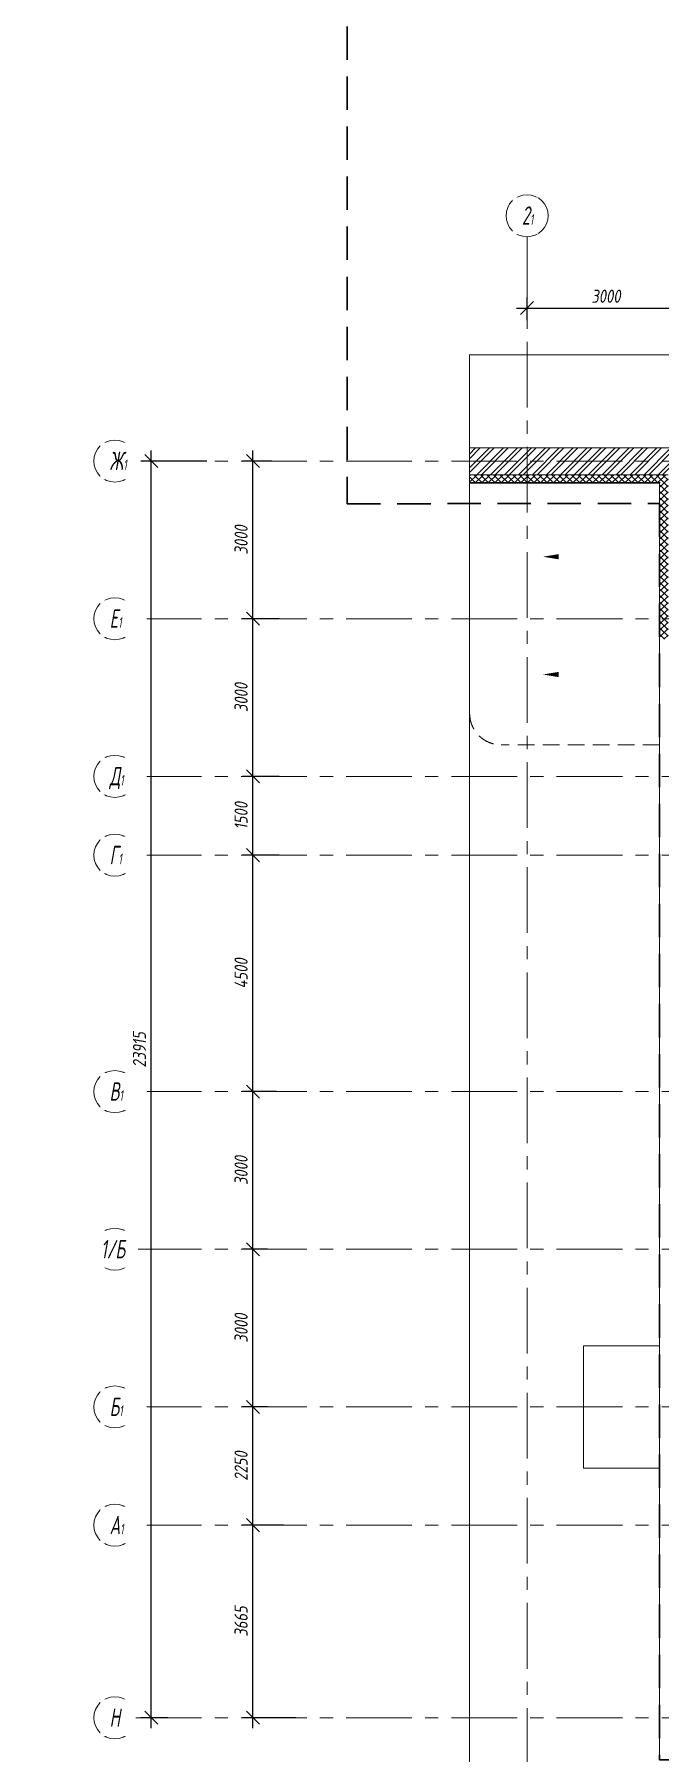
# Model space of a CAD drawing. Header units: millimetres. Extents: x 0 to 9483559, y -180456 to 305735.
# Drawn here: x 504047 to 515935, y -80745 to -48046 of the extents above; entities that cross this region are included whole.
import ezdxf
from ezdxf import colors
from ezdxf.entities.mleader import LeaderData, LeaderLine
from ezdxf.enums import TextEntityAlignment as Align
from ezdxf.math import Vec2, Vec3

# ---------------------------------------------------------------- set-up
doc = ezdxf.new("R2018")
doc.units = ezdxf.units.MM
for name, pattern in [('ADSK_Штриховая_ш2 п1', [3, 2, -1]), ('CENTER', [2, 1.25, -0.25, 0.25, -0.25]), ('DASHED', [19.05, 12.7, -6.35])]:
    doc.linetypes.add(name, pattern=pattern)
doc.layers.add('АР_Граница ПБ', color=7, linetype='Continuous', lineweight=53, true_color=0xf60404)
for name, color, linetype, lineweight in [('АР_Маркер экспликации', 239, 'Continuous', 13), ('АР_Номер помещения', 250, 'Continuous', 9), ('АР_Оси', 7, 'Continuous', 25), ('АР_Оси размеры', 164, 'Continuous', 9), ('АР_Отметки', 7, 'Continuous', 5), ('АР_Сущ Несущая стена', 250, 'Continuous', 50), ('АР_Утеплитель', 250, 'Continuous', 13), ('АР_Штриховка кирпич', 250, 'Continuous', 9), ('Контунр козырька', 250, 'ADSK_Штриховая_ш2 п1', 30)]:
    doc.layers.add(name, color=color, linetype=linetype, lineweight=lineweight)
doc.layers.add('АР_Названия помещений', color=124, linetype='Continuous', lineweight=5, plot=False)
doc.layers.add('АР_Помещения_площадь', color=19, linetype='Continuous', lineweight=9, plot=False)
doc.layers.add('АР_новое окно', color=160, linetype='Continuous')
doc.layers.add('АР_Площадь контур', color=7, linetype='Continuous', lineweight=30, true_color=0xff9ee7, plot=False)
doc.styles.add('ISOCPEUR', font='', dxfattribs={"height": 250})
doc.styles.get("Standard").update_dxf_attribs({"font": 'GOST.TTF'})
doc.styles.add('ГОСТ 2.304', font='CS_Gost2304.shx', dxfattribs={"oblique": 10})
doc.styles.get('ISOCPEUR').set_extended_font_data('ISOCPEUR', italic=True)
doc.dimstyles.new('СПДС', dxfattribs={"dimscale": 100, "dimtxt": 2.5, "dimasz": 2.5, "dimexe": 2, "dimexo": 0.625, "dimgap": 1, "dimtad": 1, "dimdec": 0, "dimrnd": 5, "dimtxsty": 'ГОСТ 2.304', "dimblk": 'OBLIQUE', "dimblk1": 'OBLIQUE', "dimblk2": 'OBLIQUE', "dimcen": 2.5, "dimdle": 2, "dimadec": 0, "dimazin": 2, "dimtfac": 0.75, "dimtdec": 4, "dimtmove": 1, "dimatfit": 3, "dimfxl": 1, "dimtfill": 1, "dimtolj": 1, "dimarcsym": 1})

# ---------------------------------------------------------------- blocks, each defined once
blk = doc.blocks.new('_Oblique')
at = {"color": 0, "linetype": 'ByBlock', "lineweight": -2}
blk.add_line((-0.5, -0.5), (0.5, 0.5), dxfattribs=at)
blk = doc.blocks.new('*D242')
at = {"layer": 'Defpoints', "color": 0, "ltscale": 100, "transparency": 16777216}
for p in [(508202, -76416), (508851, -76416), (509081, -80081)]:
    blk.add_point(p, dxfattribs=at)
at = {"layer": 'АР_Оси размеры', "color": 0, "lineweight": -2, "ltscale": 100, "transparency": 16777216}
for p, q in [((508789, -76416), (508002, -76416)), ((508202, -80281), (508202, -76216)), ((509019, -80081), (508002, -80081))]:
    blk.add_line(p, q, dxfattribs=at)
at = {"layer": 'АР_Оси размеры', "color": 0, "lineweight": -2, "ltscale": 100, "transparency": 16777216, "xscale": 250, "yscale": 250, "zscale": 250}
for p, rotation in [((508202, -76416), 90), ((508202, -80081), 270)]:
    blk.add_blockref('_Oblique', p, dxfattribs=dict(at, rotation=rotation))
at = {"layer": 'АР_Оси размеры', "color": 0, "lineweight": 9, "ltscale": 100, "transparency": 16777216, "insert": (507977, -78249), "char_height": 250, "attachment_point": 5, "rotation": 90, "style": 'ГОСТ 2.304', "bg_fill": 3, "box_fill_scale": 1.1, "bg_fill_color": 256, "bg_fill_true_color": 13158600, "bg_fill_transparency": 0}
blk.add_mtext('\\A1;3665', dxfattribs=at)
blk = doc.blocks.new('*D243')
at = {"layer": 'Defpoints', "color": 0, "ltscale": 100, "transparency": 16777216}
for p in [(508202, -74166), (508544, -74166), (508851, -76416)]:
    blk.add_point(p, dxfattribs=at)
at = {"layer": 'АР_Оси размеры', "color": 0, "lineweight": -2, "ltscale": 100, "transparency": 16777216}
for p, q in [((508482, -74166), (508002, -74166)), ((508202, -76616), (508202, -73966)), ((508789, -76416), (508002, -76416))]:
    blk.add_line(p, q, dxfattribs=at)
at = {"layer": 'АР_Оси размеры', "color": 0, "lineweight": -2, "ltscale": 100, "transparency": 16777216, "xscale": 250, "yscale": 250, "zscale": 250}
for p, rotation in [((508202, -74166), 90), ((508202, -76416), 270)]:
    blk.add_blockref('_Oblique', p, dxfattribs=dict(at, rotation=rotation))
at = {"layer": 'АР_Оси размеры', "color": 0, "lineweight": 9, "ltscale": 100, "transparency": 16777216, "insert": (507977, -75291), "char_height": 250, "attachment_point": 5, "rotation": 90, "style": 'ГОСТ 2.304', "bg_fill": 3, "box_fill_scale": 1.1, "bg_fill_color": 256, "bg_fill_true_color": 13158600, "bg_fill_transparency": 0}
blk.add_mtext('\\A1;2250', dxfattribs=at)
blk = doc.blocks.new('*D244')
at = {"layer": 'Defpoints', "color": 0, "ltscale": 100, "transparency": 16777216}
for p in [(508202, -71166), (508544, -71166), (508544, -74166)]:
    blk.add_point(p, dxfattribs=at)
at = {"layer": 'АР_Оси размеры', "color": 0, "lineweight": -2, "ltscale": 100, "transparency": 16777216}
for p, q in [((508482, -71166), (508002, -71166)), ((508202, -74366), (508202, -70966)), ((508482, -74166), (508002, -74166))]:
    blk.add_line(p, q, dxfattribs=at)
at = {"layer": 'АР_Оси размеры', "color": 0, "lineweight": -2, "ltscale": 100, "transparency": 16777216, "xscale": 250, "yscale": 250, "zscale": 250}
for p, rotation in [((508202, -71166), 90), ((508202, -74166), 270)]:
    blk.add_blockref('_Oblique', p, dxfattribs=dict(at, rotation=rotation))
at = {"layer": 'АР_Оси размеры', "color": 0, "lineweight": 9, "ltscale": 100, "transparency": 16777216, "insert": (507977, -72666), "char_height": 250, "attachment_point": 5, "rotation": 90, "style": 'ГОСТ 2.304', "bg_fill": 3, "box_fill_scale": 1.1, "bg_fill_color": 256, "bg_fill_true_color": 13158600, "bg_fill_transparency": 0}
blk.add_mtext('\\A1;3000', dxfattribs=at)
blk = doc.blocks.new('*D245')
at = {"layer": 'Defpoints', "color": 0, "ltscale": 100, "transparency": 16777216}
for p in [(508202, -68166), (508711, -68166), (508544, -71166)]:
    blk.add_point(p, dxfattribs=at)
at = {"layer": 'АР_Оси размеры', "color": 0, "lineweight": -2, "ltscale": 100, "transparency": 16777216}
for p, q in [((508202, -71366), (508202, -67966)), ((508649, -68166), (508002, -68166)), ((508482, -71166), (508002, -71166))]:
    blk.add_line(p, q, dxfattribs=at)
at = {"layer": 'АР_Оси размеры', "color": 0, "lineweight": -2, "ltscale": 100, "transparency": 16777216, "xscale": 250, "yscale": 250, "zscale": 250}
for p, rotation in [((508202, -68166), 90), ((508202, -71166), 270)]:
    blk.add_blockref('_Oblique', p, dxfattribs=dict(at, rotation=rotation))
at = {"layer": 'АР_Оси размеры', "color": 0, "lineweight": 9, "ltscale": 100, "transparency": 16777216, "insert": (507977, -69666), "char_height": 250, "attachment_point": 5, "rotation": 90, "style": 'ГОСТ 2.304', "bg_fill": 3, "box_fill_scale": 1.1, "bg_fill_color": 256, "bg_fill_true_color": 13158600, "bg_fill_transparency": 0}
blk.add_mtext('\\A1;3000', dxfattribs=at)
blk = doc.blocks.new('*D246')
at = {"layer": 'Defpoints', "color": 0, "ltscale": 100, "transparency": 16777216}
for p in [(508202, -63666), (508765, -63666), (508711, -68166)]:
    blk.add_point(p, dxfattribs=at)
at = {"layer": 'АР_Оси размеры', "color": 0, "lineweight": -2, "ltscale": 100, "transparency": 16777216}
for p, q in [((508703, -63666), (508002, -63666)), ((508202, -68366), (508202, -63466)), ((508649, -68166), (508002, -68166))]:
    blk.add_line(p, q, dxfattribs=at)
at = {"layer": 'АР_Оси размеры', "color": 0, "lineweight": -2, "ltscale": 100, "transparency": 16777216, "xscale": 250, "yscale": 250, "zscale": 250}
for p, rotation in [((508202, -63666), 90), ((508202, -68166), 270)]:
    blk.add_blockref('_Oblique', p, dxfattribs=dict(at, rotation=rotation))
at = {"layer": 'АР_Оси размеры', "color": 0, "lineweight": 9, "ltscale": 100, "transparency": 16777216, "insert": (507977, -65916), "char_height": 250, "attachment_point": 5, "rotation": 90, "style": 'ГОСТ 2.304', "bg_fill": 3, "box_fill_scale": 1.1, "bg_fill_color": 256, "bg_fill_true_color": 13158600, "bg_fill_transparency": 0}
blk.add_mtext('\\A1;4500', dxfattribs=at)
blk = doc.blocks.new('*D247')
at = {"layer": 'Defpoints', "color": 0, "ltscale": 100, "transparency": 16777216}
for p in [(508202, -62166), (508765, -62166), (508765, -63666)]:
    blk.add_point(p, dxfattribs=at)
at = {"layer": 'АР_Оси размеры', "color": 0, "lineweight": -2, "ltscale": 100, "transparency": 16777216}
for p, q in [((508202, -63866), (508202, -61966)), ((508703, -62166), (508002, -62166)), ((508703, -63666), (508002, -63666))]:
    blk.add_line(p, q, dxfattribs=at)
at = {"layer": 'АР_Оси размеры', "color": 0, "lineweight": -2, "ltscale": 100, "transparency": 16777216, "xscale": 250, "yscale": 250, "zscale": 250}
for p, rotation in [((508202, -62166), 90), ((508202, -63666), 270)]:
    blk.add_blockref('_Oblique', p, dxfattribs=dict(at, rotation=rotation))
at = {"layer": 'АР_Оси размеры', "color": 0, "lineweight": 9, "ltscale": 100, "transparency": 16777216, "insert": (507977, -62916), "char_height": 250, "attachment_point": 5, "rotation": 90, "style": 'ГОСТ 2.304', "bg_fill": 3, "box_fill_scale": 1.1, "bg_fill_color": 256, "bg_fill_true_color": 13158600, "bg_fill_transparency": 0}
blk.add_mtext('\\A1;1500', dxfattribs=at)
blk = doc.blocks.new('*D248')
at = {"layer": 'Defpoints', "color": 0, "ltscale": 100, "transparency": 16777216}
for p in [(508202, -59166), (508626, -59166), (508765, -62166)]:
    blk.add_point(p, dxfattribs=at)
at = {"layer": 'АР_Оси размеры', "color": 0, "lineweight": -2, "ltscale": 100, "transparency": 16777216}
for p, q in [((508563, -59166), (508002, -59166)), ((508202, -62366), (508202, -58966)), ((508703, -62166), (508002, -62166))]:
    blk.add_line(p, q, dxfattribs=at)
at = {"layer": 'АР_Оси размеры', "color": 0, "lineweight": -2, "ltscale": 100, "transparency": 16777216, "xscale": 250, "yscale": 250, "zscale": 250}
for p, rotation in [((508202, -59166), 90), ((508202, -62166), 270)]:
    blk.add_blockref('_Oblique', p, dxfattribs=dict(at, rotation=rotation))
at = {"layer": 'АР_Оси размеры', "color": 0, "lineweight": 9, "ltscale": 100, "transparency": 16777216, "insert": (507977, -60666), "char_height": 250, "attachment_point": 5, "rotation": 90, "style": 'ГОСТ 2.304', "bg_fill": 3, "box_fill_scale": 1.1, "bg_fill_color": 256, "bg_fill_true_color": 13158600, "bg_fill_transparency": 0}
blk.add_mtext('\\A1;3000', dxfattribs=at)
blk = doc.blocks.new('*D249')
at = {"layer": 'Defpoints', "color": 0, "ltscale": 100, "transparency": 16777216}
for p in [(508202, -56166), (508626, -56166), (508765, -59166)]:
    blk.add_point(p, dxfattribs=at)
at = {"layer": 'АР_Оси размеры', "color": 0, "lineweight": -2, "ltscale": 100, "transparency": 16777216}
for p, q in [((508563, -56166), (508002, -56166)), ((508202, -59366), (508202, -55966)), ((508703, -59166), (508002, -59166))]:
    blk.add_line(p, q, dxfattribs=at)
at = {"layer": 'АР_Оси размеры', "color": 0, "lineweight": -2, "ltscale": 100, "transparency": 16777216, "xscale": 250, "yscale": 250, "zscale": 250}
for p, rotation in [((508202, -56166), 90), ((508202, -59166), 270)]:
    blk.add_blockref('_Oblique', p, dxfattribs=dict(at, rotation=rotation))
at = {"layer": 'АР_Оси размеры', "color": 0, "lineweight": 9, "ltscale": 100, "transparency": 16777216, "insert": (507977, -57666), "char_height": 250, "attachment_point": 5, "rotation": 90, "style": 'ГОСТ 2.304', "bg_fill": 3, "box_fill_scale": 1.1, "bg_fill_color": 256, "bg_fill_true_color": 13158600, "bg_fill_transparency": 0}
blk.add_mtext('\\A1;3000', dxfattribs=at)
blk = doc.blocks.new('*D250')
at = {"layer": 'Defpoints', "color": 0, "ltscale": 100, "transparency": 16777216}
for p in [(516415, -52284), (516415, -53254), (513415, -53548)]:
    blk.add_point(p, dxfattribs=at)
at = {"layer": 'АР_Оси размеры', "color": 0, "lineweight": -2, "ltscale": 100, "transparency": 16777216}
for p, q in [((516415, -52347), (516415, -53454)), ((513215, -53254), (516615, -53254)), ((513415, -53485), (513415, -53054))]:
    blk.add_line(p, q, dxfattribs=at)
at = {"layer": 'АР_Оси размеры', "color": 0, "lineweight": -2, "ltscale": 100, "transparency": 16777216, "xscale": 250, "yscale": 250, "zscale": 250, "rotation": 180}
blk.add_blockref('_Oblique', (513415, -53254), dxfattribs=at)
at = {"layer": 'АР_Оси размеры', "color": 0, "lineweight": -2, "ltscale": 100, "transparency": 16777216, "xscale": 250, "yscale": 250, "zscale": 250}
blk.add_blockref('_Oblique', (516415, -53254), dxfattribs=at)
at = {"layer": 'АР_Оси размеры', "color": 0, "lineweight": 9, "ltscale": 100, "transparency": 16777216, "insert": (514915, -53029), "char_height": 250, "attachment_point": 5, "style": 'ГОСТ 2.304', "bg_fill": 3, "box_fill_scale": 1.1, "bg_fill_color": 256, "bg_fill_true_color": 13158600, "bg_fill_transparency": 0}
blk.add_mtext('\\A1;3000', dxfattribs=at)
blk = doc.blocks.new('_DotSmall')
at = {"color": 0, "linetype": 'ByBlock', "const_width": 0.5}
blk.add_lwpolyline([(-0.0625, 0, 1), (0.0625, 0, 1)], format="xyb", close=True, dxfattribs=at)
blk = doc.blocks.new('*D256')
at = {"layer": 'Defpoints', "color": 0, "ltscale": 100, "transparency": 16777216}
for p in [(506270, -56166), (507389, -56166), (506649, -80081)]:
    blk.add_point(p, dxfattribs=at)
at = {"layer": 'АР_Оси размеры', "color": 0, "lineweight": -2, "ltscale": 100, "transparency": 16777216}
for p, q in [((507326, -56166), (506070, -56166)), ((506270, -80281), (506270, -55966)), ((506586, -80081), (506070, -80081))]:
    blk.add_line(p, q, dxfattribs=at)
at = {"layer": 'АР_Оси размеры', "color": 0, "lineweight": -2, "ltscale": 100, "transparency": 16777216, "xscale": 250, "yscale": 250, "zscale": 250}
for p, rotation in [((506270, -56166), 90), ((506270, -80081), 270)]:
    blk.add_blockref('_Oblique', p, dxfattribs=dict(at, rotation=rotation))
at = {"layer": 'АР_Оси размеры', "color": 0, "lineweight": 9, "ltscale": 100, "transparency": 16777216, "insert": (506045, -67370), "char_height": 250, "attachment_point": 5, "rotation": 90, "style": 'ГОСТ 2.304', "bg_fill": 3, "box_fill_scale": 1.1, "bg_fill_color": 256, "bg_fill_true_color": 13158600, "bg_fill_transparency": 0}
blk.add_mtext('\\A1;23915', dxfattribs=at)
blk = doc.blocks.new('*U237')
at = {"layer": 'АР_Граница ПБ', "color": 18, "linetype": 'DASHED', "lineweight": 30, "ltscale": 50, "true_color": 0x000000}
blk.add_lwpolyline([(5716, 10401, 0.157896), (8648, 16439), (38244, 16439), (38244, 19569), (41754, 19569), (41754, 30409), (15745, 30409), (15745, 33919), (6404, 33919), (6404, 30409), (-756, 30409), (-756, 33409), (-11596, 33409), (-11596, 29855, 0.334723), (-20031, 21409), (-23596, 21409), (-23596, 7563), (-17656, 7568), (-17656, -16340), (-10047, -16340)], format="xyb", dxfattribs=at)
blk = doc.blocks.new('*U328')
at = {"color": 7, "style": 'ISOCPEUR', "width": 0.7, "flags": 1}
blk.add_attdef('КАТЕГОРИЯ', (-499, -2092), '', height=250, dxfattribs=at)
at = {"layer": 'АР_Номер помещения', "color": 7, "style": 'ISOCPEUR', "width": 0.7}
blk.add_attdef('НОМЕР_ПОМЕЩЕНИЯ', text='', height=300, dxfattribs=at).set_placement((-12706, 14289), align=Align.MIDDLE_CENTER)
at = {"layer": 'АР_Помещения_площадь', "color": 7, "style": 'ISOCPEUR', "width": 0.7}
blk.add_attdef('ПЛОЩАДЬ_ПОМЕЩЕНИЯ', text='', height=200, dxfattribs=at).set_placement((-12402, 13467), align=Align.MIDDLE_RIGHT)
at = {"layer": 'АР_Помещения_площадь', "color": 7, "lineweight": 30, "width": 0.7, "flags": 104}
blk.add_attdef('ИМЯ_ПОМЕЩЕНИЯ', text='', height=100, dxfattribs=at).set_placement((158, 1217), align=Align.MIDDLE_CENTER)
blk = doc.blocks.new('АР')
at = {"layer": 'АР_Утеплитель', "lineweight": 9, "ltscale": 100}
h = blk.add_hatch(dxfattribs=at)
h.set_pattern_fill('ANSI37', color=256, scale=700)
h.set_pattern_definition([(45, (-459945.1, -23664.58), (-61.871843, 61.871843), []), (135, (-459945.1, -23664.58), (-61.871843, -61.871843), [])])
h.paths.add_polyline_path([(512320.4, -56426.4), (512320.4, -56576.4), (515944.9, -56576.4), (515944.9, -59556.7), (516094.9, -59556.7), (516094.9, -56426.4)])
at = {"layer": 'АР_Штриховка кирпич', "lineweight": 9, "ltscale": 100}
h = blk.add_hatch(dxfattribs=at)
h.set_pattern_fill('ANSI32', color=256, scale=500)
h.set_pattern_definition([(45, (-434831.61, 2055.67), (-132.58252, 132.58252), []), (45, (-434743.22, 2055.67), (-132.58252, 132.58252), [])])
h.paths.add_polyline_path([(512320.4, -55916.4), (512320.4, -55926.7), (512320.4, -55926.7), (512320.4, -56426.4), (516094.9, -56426.4), (516095, -56426.4), (516735, -56426.4), (516734.9, -55916.4)])
at = {"linetype": 'Continuous', "lineweight": 9}
for points in [[(514347.3, -57987, 0, 0, 0), (513718.3, -57987, 0, 100, 0), (514018.3, -57987, 100, 100, 0)], [(514347.3, -60228.3, 0, 0, 0), (513718.3, -60228.3, 0, 100, 0), (514018.3, -60228.3, 100, 100, 0)]]:
    blk.add_lwpolyline(points, format="xyseb", dxfattribs=at)
at = {"layer": 'Defpoints', "color": 18, "lineweight": 9, "ltscale": 100, "true_color": 0x000000}
blk.add_lwpolyline([(522215, -54141.7), (512320.4, -54141.7), (512320.4, -82044.6), (540613.6, -82044.6), (540613.6, -54141.7), (522335, -54141.7)], dxfattribs=at)
at = {"layer": 'АР_новое окно', "lineweight": 9, "ltscale": 100}
for p, q in [((512320.4, -56576.4), (515944.9, -56576.4)), ((512320.4, -56586.4), (515934.9, -56586.4)), ((515934.9, -80881.4), (515934.9, -56586.4))]:
    blk.add_line(p, q, dxfattribs=at)
at = {"layer": 'АР_Оси', "linetype": 'CENTER', "lineweight": 9, "ltscale": 1000}
for p, q in [((513415, -51897.3), (513415, -84136.3)), ((505976.5, -56166.4), (540613.6, -56166.4)), ((505976.5, -59166.4), (540613.6, -59166.4)), ((505976.5, -62166.4), (540613.6, -62166.4)), ((505976.5, -63666.4), (540613.6, -63666.4)), ((505976.5, -68166.4), (540613.6, -68166.4)), ((505976.5, -71166.4), (540613.6, -71166.4)), ((505976.5, -74166.4), (540613.6, -74166.4)), ((505976.5, -76416.4), (540613.6, -76416.4))]:
    blk.add_line(p, q, dxfattribs=at)
at = {"layer": 'АР_Оси', "lineweight": 9, "ltscale": 0.5}
for centre in [(513415, -51497.3), (505576.5, -56166.4), (505576.5, -59166.4), (505576.5, -62166.4), (505576.5, -63666.4), (505576.5, -68166.4), (505576.5, -71166.4), (505576.5, -74166.4), (505576.5, -76416.4), (505576.5, -80081.4)]:
    blk.add_circle(centre, 400, dxfattribs=at)
at = {"layer": 'АР_Площадь контур', "lineweight": 9}
blk.add_lwpolyline([(518271, -54141.7), (518271, -55196.4), (516614.9, -55196.5), (516614.9, -55916.4), (512320.4, -55916.4)], dxfattribs=at)
at = {"layer": 'АР_Сущ Несущая стена', "lineweight": 9, "ltscale": 100}
for p, q in [((512320.4, -55916.4), (516734.9, -55916.4)), ((512320.4, -56426.4), (516094.9, -56426.4))]:
    blk.add_line(p, q, dxfattribs=at)
at = {"layer": 'АР_Утеплитель', "lineweight": 9, "ltscale": 0.25}
blk.add_lwpolyline([(515934.9, -75331.4), (514484.7, -75331.3), (514484.9, -73001.3), (515934.9, -73001.4)], dxfattribs=at)
blk.add_lwpolyline([(515934.9, -75331.4), (514484.7, -75331.3), (514484.9, -73001.3), (515934.9, -73001.4)], dxfattribs=at)
at = {"layer": 'Контунр козырька', "linetype": 'DASHED', "lineweight": 9, "ltscale": 25}
for points in [[(512322.8, -60983.7), (512322.8, -56586.4)], [(515934.9, -61566.7), (512922.8, -61566.7)]]:
    blk.add_lwpolyline(points, dxfattribs=at)
blk.add_arc((512922.8, -60966.7), 600, 180, 270, dxfattribs=at)
at = {"layer": 'АР_Оси', "lineweight": 9, "char_height": 350, "attachment_point": 1, "line_spacing_factor": 1.149209, "style": 'ГОСТ 2.304', "bg_fill": 2}
for s, insert, width in [('{\\W0.8;2\\H0.57143x;1}', (513315.2, -51319.5), 123.867), ('{\\W0.8;Ж\\H0.57143x;1}', (505476.7, -55988.7), 528.82), ('{\\W0.8;Е\\H0.57143x;1}', (505476.7, -58988.7), 528.82), ('{\\W0.8;Д\\H0.57143x;1}', (505476.7, -61988.7), 528.82), ('{\\W0.8;Г\\H0.57143x;1}', (505476.7, -63488.7), 528.82), ('{\\W0.8;В\\H0.57143x;1}', (505476.7, -67988.7), 528.82), ('{\\W0.8;1/Б}', (505311.7, -70988.7), 528.82), ('{\\W0.8;Б\\H0.57143x;1}', (505476.7, -73988.7), 528.82), ('{\\W0.8;А\\H0.57143x;1}', (505476.7, -76238.7), 528.82)]:
    blk.add_mtext(s, dxfattribs=dict(at, insert=insert, width=width))
at = {"layer": 'АР_Оси', "lineweight": 9, "insert": (505476.7, -79903.7), "char_height": 350, "attachment_point": 1, "line_spacing_factor": 1.149209, "style": 'ГОСТ 2.304', "bg_fill": 2}
blk.add_mtext('{\\W0.8;Н}', dxfattribs=at)
at = {"layer": 'АР_Оси размеры', "lineweight": 9, "ltscale": 100}
dim = blk.add_linear_dim(base=(516415, -53253.9), p1=(513415, -53547.8), p2=(516415, -52284.2), dimstyle='СПДС', dxfattribs=at)
dim.commit()
dim.dimension.update_dxf_attribs({"geometry": '*D250', "text_midpoint": (514915, -53028.9)})
dim = blk.add_linear_dim(base=(508202.3, -76416.4), p1=(509081, -80081.4), p2=(508851.2, -76416.4), angle=90, dimstyle='СПДС', dxfattribs=at)
dim.commit()
dim.dimension.update_dxf_attribs({"geometry": '*D242', "text_midpoint": (507977.3, -78248.9)})
at = {"layer": 'АР_Оси', "linetype": 'CENTER', "lineweight": 9, "ltscale": 1000}
blk.add_line((505976.5, -80081.4), (516734.9, -80081.4), dxfattribs=at)
at = {"layer": 'Defpoints', "lineweight": 9, "ltscale": 100}
blk.add_blockref('*U237', (533590.8, -64541.4), dxfattribs=at)
at = {"layer": 'АР_Оси размеры', "lineweight": 9, "ltscale": 100}
dim = blk.add_linear_dim(base=(508202.3, -74166.4), p1=(508851.2, -76416.4), p2=(508544.2, -74166.4), angle=90, dimstyle='СПДС', dxfattribs=at)
dim.commit()
dim.dimension.update_dxf_attribs({"geometry": '*D243', "text_midpoint": (507977.3, -75291.4)})
dim = blk.add_linear_dim(base=(508202.3, -71166.4), p1=(508544.2, -74166.4), p2=(508544.2, -71166.4), angle=90, dimstyle='СПДС', dxfattribs=at)
dim.commit()
dim.dimension.update_dxf_attribs({"geometry": '*D244', "text_midpoint": (507977.3, -72666.4)})
dim = blk.add_linear_dim(base=(508202.3, -68166.4), p1=(508544.2, -71166.4), p2=(508711.2, -68166.4), angle=90, dimstyle='СПДС', dxfattribs=at)
dim.commit()
dim.dimension.update_dxf_attribs({"geometry": '*D245', "text_midpoint": (507977.3, -69666.4)})
dim = blk.add_linear_dim(base=(508202.3, -63666.4), p1=(508711.2, -68166.4), p2=(508765.3, -63666.4), angle=90, dimstyle='СПДС', dxfattribs=at)
dim.commit()
dim.dimension.update_dxf_attribs({"geometry": '*D246', "text_midpoint": (507977.3, -65916.4)})
dim = blk.add_linear_dim(base=(508202.3, -62166.4), p1=(508765.3, -63666.4), p2=(508765.3, -62166.4), angle=90, dimstyle='СПДС', dxfattribs=at)
dim.commit()
dim.dimension.update_dxf_attribs({"geometry": '*D247', "text_midpoint": (507977.3, -62916.4)})
dim = blk.add_linear_dim(base=(508202.3, -59166.4), p1=(508765.3, -62166.4), p2=(508625.8, -59166.4), angle=90, dimstyle='СПДС', dxfattribs=at)
dim.commit()
dim.dimension.update_dxf_attribs({"geometry": '*D248', "text_midpoint": (507977.3, -60666.4)})
dim = blk.add_linear_dim(base=(508202.3, -56166.4), p1=(508765.3, -59166.4), p2=(508625.8, -56166.4), angle=90, dimstyle='СПДС', dxfattribs=at)
dim.commit()
dim.dimension.update_dxf_attribs({"geometry": '*D249', "text_midpoint": (507977.3, -57666.4)})
at = {"layer": 'АР_Отметки', "lineweight": 9}
ml = blk.add_multileader_mtext('Standard', dxfattribs=at)
ml.set_content('+3,950', color=256, style='ISOCPEUR')
ml.set_leader_properties(color=256, linetype='Continuous', lineweight=-1)
ml.set_arrow_properties(name='DOTSMALL')
ml.build(insert=Vec2(0, 0))
ml.multileader.update_dxf_attribs({"has_text_frame": 1, "text_left_attachment_type": 4, "text_right_attachment_type": 4, "dogleg_length": 100, "arrow_head_size": 180})
ctx = ml.context
ctx.base_point, ctx.char_height, ctx.arrow_head_size, ctx.landing_gap_size, ctx.plane_origin = Vec3(535859.3, -64527.6), 250, 180, 50, Vec3(535777.9, -65795.2)
ctx.left_attachment, ctx.right_attachment = 4, 4
notes = []
notes.append((ctx, [(0, (0, 0, 0), (0, 0), (1, 0), 1, [])]))
ctx.mtext.insert, ctx.mtext.width, ctx.mtext.line_spacing_style, ctx.mtext.flow_direction = Vec3(535909.3, -64194.3), 852.697, 2, 5
ml = blk.add_multileader_mtext('Standard', dxfattribs=at)
ml.set_content('+1,975', color=256, style='ISOCPEUR')
ml.set_leader_properties(color=256, linetype='Continuous', lineweight=-1)
ml.set_arrow_properties(name='DOTSMALL')
ml.build(insert=Vec2(0, 0))
ml.multileader.update_dxf_attribs({"has_text_frame": 1, "text_left_attachment_type": 4, "text_right_attachment_type": 4, "dogleg_length": 100, "arrow_head_size": 180})
ctx = ml.context
ctx.base_point, ctx.char_height, ctx.arrow_head_size, ctx.landing_gap_size, ctx.plane_origin = Vec3(535547.2, -69638.6), 250, 180, 50, Vec3(538679.3, -70810.3)
ctx.left_attachment, ctx.right_attachment = 4, 4
notes.append((ctx, [(0, (0, 0, 0), (0, 0), (1, 0), 1, [])]))
ctx.mtext.insert, ctx.mtext.width, ctx.mtext.line_spacing_style, ctx.mtext.flow_direction = Vec3(535597.2, -69238.6), 852.697, 2, 5
ml = blk.add_multileader_mtext('Standard', dxfattribs=at)
ml.set_content('+2,410', color=256, style='ISOCPEUR')
ml.set_leader_properties(color=256, linetype='Continuous', lineweight=-1)
ml.set_arrow_properties(name='DOTSMALL')
ml.build(insert=Vec2(0, 0))
ml.multileader.update_dxf_attribs({"has_text_frame": 1, "text_left_attachment_type": 4, "text_right_attachment_type": 4, "dogleg_length": 100, "arrow_head_size": 180})
ctx = ml.context
ctx.base_point, ctx.char_height, ctx.arrow_head_size, ctx.landing_gap_size, ctx.plane_origin = Vec3(532465, -81071.4), 250, 180, 50, Vec3(530303.8, -81662.7)
ctx.left_attachment, ctx.right_attachment = 4, 4
notes.append((ctx, [(0, (0, 0, 0), (0, 0), (1, 0), 1, [])]))
ctx.mtext.insert, ctx.mtext.width, ctx.mtext.line_spacing_style, ctx.mtext.flow_direction = Vec3(532515, -80738.1), 852.697, 2, 5
for ctx, leaders in notes:
    for number, flags, end, landing, length, lines in leaders:
        leader = LeaderData()
        leader.index, (leader.has_last_leader_line, leader.has_dogleg_vector, leader.attachment_direction) = number, flags
        leader.last_leader_point, leader.dogleg_vector, leader.dogleg_length = Vec3(end), Vec3(landing), length
        for number, points, colour, breaks in lines:
            line = LeaderLine()
            line.index, line.vertices, line.color, line.breaks = number, Vec3.list(points), colors.encode_raw_color(colour), breaks
            leader.lines.append(line)
        ctx.leaders.append(leader)
at = {"layer": 'АР_Оси размеры', "lineweight": 9, "ltscale": 100}
dim = blk.add_linear_dim(base=(506269.6, -56166.4), p1=(506648.7, -80081.4), p2=(507388.8, -56166.4), angle=90, dimstyle='СПДС', dxfattribs=at)
dim.commit()
dim.dimension.update_dxf_attribs({"geometry": '*D256', "text_midpoint": (506269.6, -67370), "dimtype": 128})

msp = doc.modelspace()

# ---------------------------------------------------------------- block references
at = {"color": 12, "true_color": 0xe00000}
msp.add_blockref('АР', (0, 0), dxfattribs=at)

# ---------------------------------------------------------------- next in the draw order: block references
at = {"layer": 'АР_Маркер экспликации', "color": 7, "lineweight": 9}
ref = msp.add_blockref('*U328', (459768.2, 3662.9), dxfattribs=at)
lines = msp.add_mtext('\\W0.8000;Многофункциональное пространство с функцией актового зала (с эстрадой в уровне пола)', dxfattribs={"layer": 'АР_Названия помещений', "insert": (447608.9, 15921.2), "char_height": 6157.775, "width": 926.94, "attachment_point": 1})
ref.add_attrib('ИМЯ_ПОМЕЩЕНИЯ', '', (447608.9, 15921.2), dxfattribs={"flags": 104}).embed_mtext(lines)

doc.saveas('drawing.dxf')
